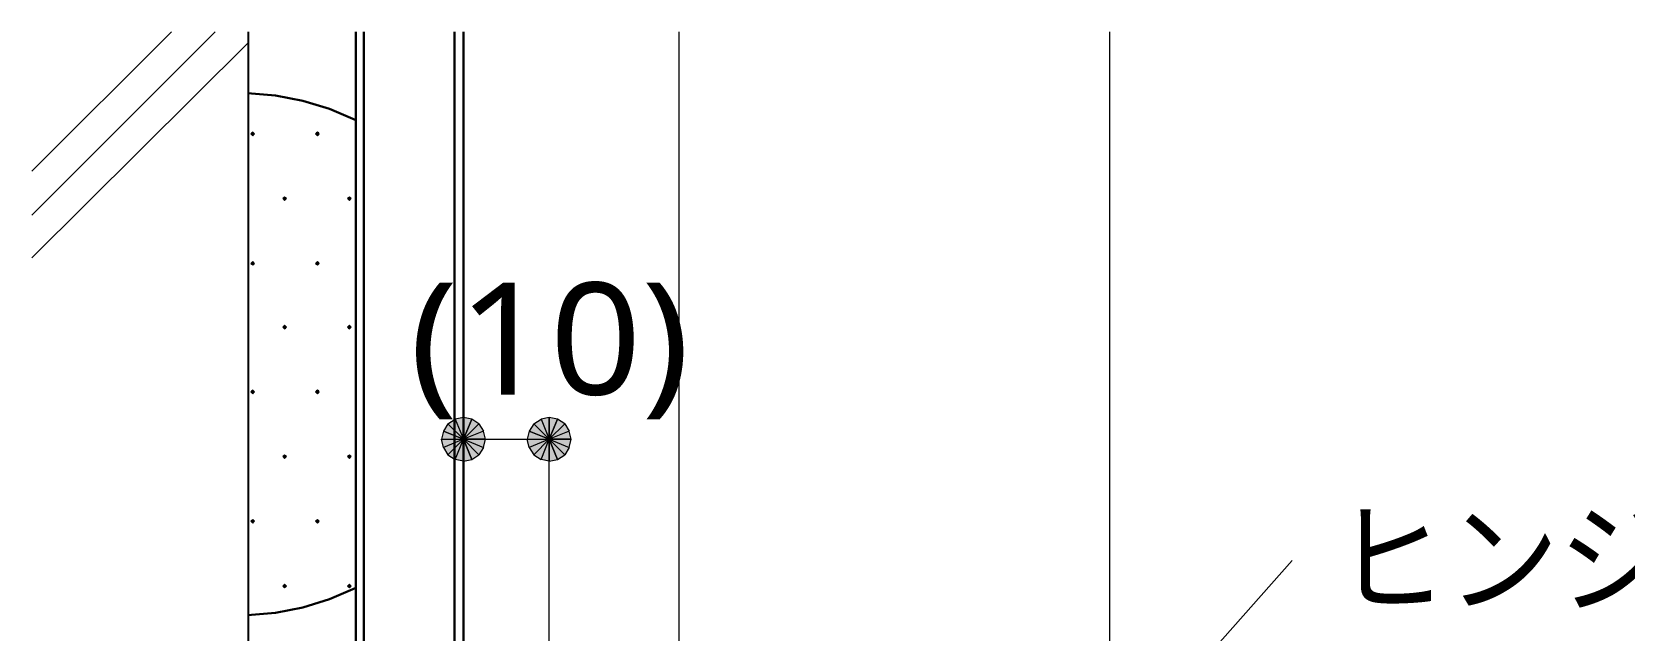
# Model space of a CAD drawing. Header units: millimetres. Extents: x 0 to 420, y 0 to 297.
# Drawn here: x 46.06 to 82.99, y 156.45 to 170.35 of the extents above; entities that cross this region are included whole.
import ezdxf
from ezdxf.enums import TextEntityAlignment as Align

# ---------------------------------------------------------------- set-up
doc = ezdxf.new("R2010")
doc.units = ezdxf.units.MM
doc.styles.add('kst32b', font='NotoSansJP-Variable.ttf')

msp = doc.modelspace()

# ---------------------------------------------------------------- hatches: boundary and pattern name
for points in [[(51.181, 168.021), (51.16, 168), (51.139, 167.979), (51.16, 167.957), (51.181, 167.936), (51.202, 167.957), (51.223, 167.979), (51.202, 168), (51.181, 168.021)], [(52.684, 168.021), (52.663, 168), (52.641, 167.979), (52.663, 167.957), (52.684, 167.936), (52.705, 167.957), (52.726, 167.979), (52.705, 168), (52.684, 168.021)], [(51.922, 166.518), (51.901, 166.497), (51.88, 166.476), (51.901, 166.455), (51.922, 166.433), (51.943, 166.455), (51.964, 166.476), (51.943, 166.497), (51.922, 166.518)], [(53.425, 166.518), (53.404, 166.497), (53.382, 166.476), (53.404, 166.455), (53.425, 166.433), (53.446, 166.455), (53.467, 166.476), (53.446, 166.497), (53.425, 166.518)], [(51.181, 165.015), (51.16, 164.994), (51.139, 164.973), (51.16, 164.952), (51.181, 164.931), (51.202, 164.952), (51.223, 164.973), (51.202, 164.994), (51.181, 165.015)], [(52.684, 165.015), (52.663, 164.994), (52.641, 164.973), (52.663, 164.952), (52.684, 164.931), (52.705, 164.952), (52.726, 164.973), (52.705, 164.994), (52.684, 165.015)], [(51.922, 163.534), (51.901, 163.512), (51.88, 163.491), (51.901, 163.47), (51.922, 163.449), (51.943, 163.47), (51.964, 163.491), (51.943, 163.512), (51.922, 163.534)], [(53.425, 163.534), (53.404, 163.512), (53.382, 163.491), (53.404, 163.47), (53.425, 163.449), (53.446, 163.47), (53.467, 163.491), (53.446, 163.512), (53.425, 163.534)], [(51.181, 162.031), (51.16, 162.01), (51.139, 161.988), (51.16, 161.967), (51.181, 161.946), (51.202, 161.967), (51.223, 161.988), (51.202, 162.01), (51.181, 162.031)], [(52.684, 162.031), (52.663, 162.01), (52.641, 161.988), (52.663, 161.967), (52.684, 161.946), (52.705, 161.967), (52.726, 161.988), (52.705, 162.01), (52.684, 162.031)], [(56.261, 161.354), (56.071, 161.396), (56.071, 160.888), (56.261, 161.354)], [(58.251, 161.354), (58.06, 161.396), (58.06, 160.888), (58.251, 161.354)], [(51.922, 160.528), (51.901, 160.507), (51.88, 160.486), (51.901, 160.464), (51.922, 160.443), (51.943, 160.464), (51.964, 160.486), (51.943, 160.507), (51.922, 160.528)], [(53.425, 160.528), (53.404, 160.507), (53.382, 160.486), (53.404, 160.464), (53.425, 160.443), (53.446, 160.464), (53.467, 160.486), (53.446, 160.507), (53.425, 160.528)], [(51.181, 159.025), (51.16, 159.004), (51.139, 158.983), (51.16, 158.962), (51.181, 158.94), (51.202, 158.962), (51.223, 158.983), (51.202, 159.004), (51.181, 159.025)], [(52.684, 159.025), (52.663, 159.004), (52.641, 158.983), (52.663, 158.962), (52.684, 158.94), (52.705, 158.962), (52.726, 158.983), (52.705, 159.004), (52.684, 159.025)], [(51.922, 157.522), (51.901, 157.501), (51.88, 157.48), (51.901, 157.459), (51.922, 157.438), (51.943, 157.459), (51.964, 157.48), (51.943, 157.501), (51.922, 157.522)], [(53.425, 157.522), (53.404, 157.501), (53.382, 157.48), (53.404, 157.459), (53.425, 157.438), (53.446, 157.459), (53.467, 157.48), (53.446, 157.501), (53.425, 157.522)]]:
    msp.add_hatch(color=7).paths.add_polyline_path(points)
h = msp.add_hatch(color=7)
h.paths.add_polyline_path([(55.605, 161.078), (55.562, 160.888), (56.071, 160.888), (55.605, 161.078)])
h.paths.add_polyline_path([(55.562, 160.888), (56.071, 160.888), (55.605, 160.697), (55.562, 160.888)])
h.paths.add_polyline_path([(56.071, 160.888), (55.605, 160.697), (55.711, 160.528), (56.071, 160.888)])
h = msp.add_hatch(color=7)
h.paths.add_polyline_path([(56.071, 161.396), (55.88, 161.354), (56.071, 160.888), (56.071, 161.396)])
h.paths.add_polyline_path([(55.88, 161.354), (56.071, 160.888), (55.711, 161.248), (55.88, 161.354)])
h.paths.add_polyline_path([(56.071, 160.888), (55.711, 161.248), (55.605, 161.078), (56.071, 160.888)])
h = msp.add_hatch(color=7)
h.paths.add_polyline_path([(56.579, 160.888), (56.536, 161.078), (56.071, 160.888), (56.579, 160.888)])
h.paths.add_polyline_path([(56.536, 161.078), (56.071, 160.888), (56.43, 161.248), (56.536, 161.078)])
h.paths.add_polyline_path([(56.071, 160.888), (56.43, 161.248), (56.261, 161.354), (56.071, 160.888)])
h = msp.add_hatch(color=7)
h.paths.add_polyline_path([(57.595, 161.078), (57.552, 160.888), (58.06, 160.888), (57.595, 161.078)])
h.paths.add_polyline_path([(57.552, 160.888), (58.06, 160.888), (57.595, 160.697), (57.552, 160.888)])
h.paths.add_polyline_path([(58.06, 160.888), (57.595, 160.697), (57.7, 160.528), (58.06, 160.888)])
h = msp.add_hatch(color=7)
h.paths.add_polyline_path([(58.06, 161.396), (57.87, 161.354), (58.06, 160.888), (58.06, 161.396)])
h.paths.add_polyline_path([(57.87, 161.354), (58.06, 160.888), (57.7, 161.248), (57.87, 161.354)])
h.paths.add_polyline_path([(58.06, 160.888), (57.7, 161.248), (57.595, 161.078), (58.06, 160.888)])
h = msp.add_hatch(color=7)
h.paths.add_polyline_path([(58.568, 160.888), (58.526, 161.078), (58.06, 160.888), (58.568, 160.888)])
h.paths.add_polyline_path([(58.526, 161.078), (58.06, 160.888), (58.42, 161.248), (58.526, 161.078)])
h.paths.add_polyline_path([(58.06, 160.888), (58.42, 161.248), (58.251, 161.354), (58.06, 160.888)])
h = msp.add_hatch(color=7)
h.paths.add_polyline_path([(55.711, 160.528), (55.88, 160.422), (56.071, 160.888), (55.711, 160.528)])
h.paths.add_polyline_path([(55.88, 160.422), (56.071, 160.888), (56.071, 160.38), (55.88, 160.422)])
h.paths.add_polyline_path([(56.071, 160.888), (56.071, 160.38), (56.261, 160.422), (56.071, 160.888)])
h = msp.add_hatch(color=7)
h.paths.add_polyline_path([(56.261, 160.422), (56.43, 160.528), (56.071, 160.888), (56.261, 160.422)])
h.paths.add_polyline_path([(56.43, 160.528), (56.071, 160.888), (56.536, 160.697), (56.43, 160.528)])
h.paths.add_polyline_path([(56.071, 160.888), (56.536, 160.697), (56.579, 160.888), (56.071, 160.888)])
h = msp.add_hatch(color=7)
h.paths.add_polyline_path([(57.7, 160.528), (57.87, 160.422), (58.06, 160.888), (57.7, 160.528)])
h.paths.add_polyline_path([(57.87, 160.422), (58.06, 160.888), (58.06, 160.38), (57.87, 160.422)])
h.paths.add_polyline_path([(58.06, 160.888), (58.06, 160.38), (58.251, 160.422), (58.06, 160.888)])
h = msp.add_hatch(color=7)
h.paths.add_polyline_path([(58.251, 160.422), (58.42, 160.528), (58.06, 160.888), (58.251, 160.422)])
h.paths.add_polyline_path([(58.42, 160.528), (58.06, 160.888), (58.526, 160.697), (58.42, 160.528)])
h.paths.add_polyline_path([(58.06, 160.888), (58.526, 160.697), (58.568, 160.888), (58.06, 160.888)])

# ---------------------------------------------------------------- linework, layer by layer
at = {"lineweight": 13}
for points in [[(46.059, 166.095), (50.313, 170.349)], [(46.059, 167.111), (49.297, 170.349)], [(61.066, 170.349), (61.066, 142.811)], [(71.057, 170.349), (71.057, 142.811)], [(46.059, 165.1), (51.075, 170.095)], [(56.071, 160.888), (58.06, 160.888)], [(58.06, 153.903), (58.06, 160.888)], [(75.29, 158.073), (67.628, 149.415)]]:
    msp.add_lwpolyline(points, dxfattribs=at)
at = {"lineweight": 25}
msp.add_lwpolyline([(51.075, 170.349), (51.075, 135.276)], dxfattribs=at)
at = {"lineweight": 30}
for points in [[(53.573, 170.349), (53.573, 152.696)], [(53.763, 170.349), (53.763, 152.696)], [(55.859, 170.349), (55.859, 152.696)], [(56.071, 170.349), (56.071, 152.696)], [(53.562, 168.303), (52.965, 168.559), (52.345, 168.75), (51.708, 168.874), (51.06, 168.928)], [(51.06, 156.806), (51.708, 156.86), (52.345, 156.984), (52.965, 157.174), (53.562, 157.431)]]:
    msp.add_lwpolyline(points, dxfattribs=at)
at = {"lineweight": 0}
for points in [[(51.181, 168.021), (51.16, 168), (51.139, 167.979), (51.16, 167.957), (51.181, 167.936), (51.202, 167.957), (51.223, 167.979), (51.202, 168)], [(52.684, 168.021), (52.663, 168), (52.641, 167.979), (52.663, 167.957), (52.684, 167.936), (52.705, 167.957), (52.726, 167.979), (52.705, 168)], [(51.922, 166.518), (51.901, 166.497), (51.88, 166.476), (51.901, 166.455), (51.922, 166.433), (51.943, 166.455), (51.964, 166.476), (51.943, 166.497)], [(53.425, 166.518), (53.404, 166.497), (53.382, 166.476), (53.404, 166.455), (53.425, 166.433), (53.446, 166.455), (53.467, 166.476), (53.446, 166.497)], [(51.181, 165.015), (51.16, 164.994), (51.139, 164.973), (51.16, 164.952), (51.181, 164.931), (51.202, 164.952), (51.223, 164.973), (51.202, 164.994)], [(52.684, 165.015), (52.663, 164.994), (52.641, 164.973), (52.663, 164.952), (52.684, 164.931), (52.705, 164.952), (52.726, 164.973), (52.705, 164.994)], [(51.922, 163.534), (51.901, 163.512), (51.88, 163.491), (51.901, 163.47), (51.922, 163.449), (51.943, 163.47), (51.964, 163.491), (51.943, 163.512)], [(53.425, 163.534), (53.404, 163.512), (53.382, 163.491), (53.404, 163.47), (53.425, 163.449), (53.446, 163.47), (53.467, 163.491), (53.446, 163.512)], [(51.181, 162.031), (51.16, 162.01), (51.139, 161.988), (51.16, 161.967), (51.181, 161.946), (51.202, 161.967), (51.223, 161.988), (51.202, 162.01)], [(52.684, 162.031), (52.663, 162.01), (52.641, 161.988), (52.663, 161.967), (52.684, 161.946), (52.705, 161.967), (52.726, 161.988), (52.705, 162.01)], [(55.605, 161.078), (55.562, 160.888), (56.071, 160.888)], [(56.071, 160.888), (55.711, 161.248), (55.605, 161.078)], [(55.88, 161.354), (56.071, 160.888), (55.711, 161.248)], [(56.071, 161.396), (55.88, 161.354), (56.071, 160.888)], [(56.261, 161.354), (56.071, 161.396), (56.071, 160.888)], [(56.071, 160.888), (56.43, 161.248), (56.261, 161.354)], [(56.536, 161.078), (56.071, 160.888), (56.43, 161.248)], [(56.579, 160.888), (56.536, 161.078), (56.071, 160.888)], [(57.595, 161.078), (57.552, 160.888), (58.06, 160.888)], [(58.06, 160.888), (57.7, 161.248), (57.595, 161.078)], [(57.87, 161.354), (58.06, 160.888), (57.7, 161.248)], [(58.06, 161.396), (57.87, 161.354), (58.06, 160.888)], [(58.251, 161.354), (58.06, 161.396), (58.06, 160.888)], [(58.06, 160.888), (58.42, 161.248), (58.251, 161.354)], [(58.526, 161.078), (58.06, 160.888), (58.42, 161.248)], [(58.568, 160.888), (58.526, 161.078), (58.06, 160.888)], [(55.562, 160.888), (56.071, 160.888), (55.605, 160.697)], [(56.071, 160.888), (55.605, 160.697), (55.711, 160.528)], [(55.711, 160.528), (55.88, 160.422), (56.071, 160.888)], [(55.88, 160.422), (56.071, 160.888), (56.071, 160.38)], [(56.071, 160.888), (56.071, 160.38), (56.261, 160.422)], [(56.261, 160.422), (56.43, 160.528), (56.071, 160.888)], [(56.43, 160.528), (56.071, 160.888), (56.536, 160.697)], [(56.071, 160.888), (56.536, 160.697), (56.579, 160.888)], [(57.552, 160.888), (58.06, 160.888), (57.595, 160.697)], [(58.06, 160.888), (57.595, 160.697), (57.7, 160.528)], [(57.7, 160.528), (57.87, 160.422), (58.06, 160.888)], [(57.87, 160.422), (58.06, 160.888), (58.06, 160.38)], [(58.06, 160.888), (58.06, 160.38), (58.251, 160.422)], [(58.251, 160.422), (58.42, 160.528), (58.06, 160.888)], [(58.42, 160.528), (58.06, 160.888), (58.526, 160.697)], [(58.06, 160.888), (58.526, 160.697), (58.568, 160.888)], [(51.922, 160.528), (51.901, 160.507), (51.88, 160.486), (51.901, 160.464), (51.922, 160.443), (51.943, 160.464), (51.964, 160.486), (51.943, 160.507)], [(53.425, 160.528), (53.404, 160.507), (53.382, 160.486), (53.404, 160.464), (53.425, 160.443), (53.446, 160.464), (53.467, 160.486), (53.446, 160.507)], [(51.181, 159.025), (51.16, 159.004), (51.139, 158.983), (51.16, 158.962), (51.181, 158.94), (51.202, 158.962), (51.223, 158.983), (51.202, 159.004)], [(52.684, 159.025), (52.663, 159.004), (52.641, 158.983), (52.663, 158.962), (52.684, 158.94), (52.705, 158.962), (52.726, 158.983), (52.705, 159.004)], [(51.922, 157.522), (51.901, 157.501), (51.88, 157.48), (51.901, 157.459), (51.922, 157.438), (51.943, 157.459), (51.964, 157.48), (51.943, 157.501)], [(53.425, 157.522), (53.404, 157.501), (53.382, 157.48), (53.404, 157.459), (53.425, 157.438), (53.446, 157.459), (53.467, 157.48), (53.446, 157.501)]]:
    msp.add_lwpolyline(points, close=True, dxfattribs=at)

# ---------------------------------------------------------------- texts
at = {"style": 'kst32b'}
for s, height, p, p2 in [('(10)', 2.5989, (54.822, 161.925), (61.319, 161.925)), ('ヒンジクローザー', 2.0791, (76.285, 157.078), (97.076, 157.078))]:
    msp.add_text(s, height=height, dxfattribs=at).set_placement(p, p2, align=Align.FIT)

doc.saveas('drawing.dxf')
